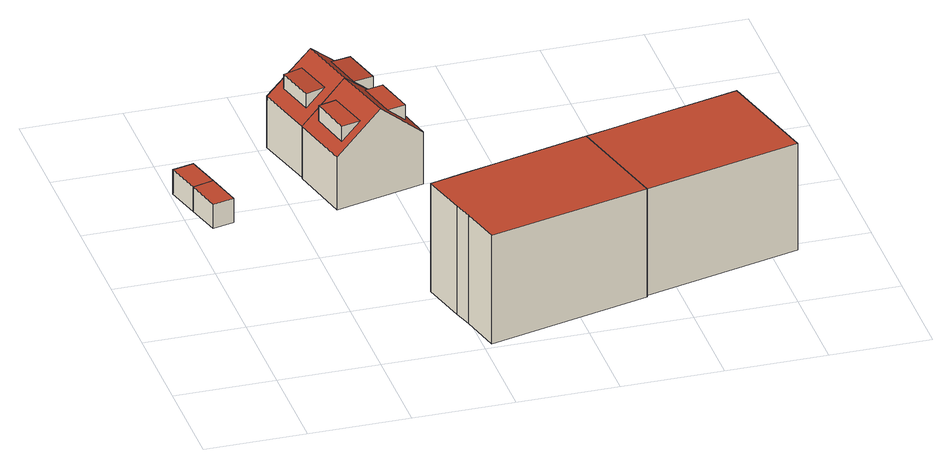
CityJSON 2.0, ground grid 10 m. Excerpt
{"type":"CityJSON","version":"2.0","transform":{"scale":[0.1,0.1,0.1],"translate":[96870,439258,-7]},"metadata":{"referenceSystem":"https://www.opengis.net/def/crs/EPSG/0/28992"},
"CityObjects":{
"building1":{"type":"Building","attributes":{"measuredHeight":2.69,"yearOfConstruction":1963},"address":[{"CountryName":"Nederland","LocalityName":"Rotterdam"}],"geometry":[{"type":"Solid","lod":"2","boundaries":[[[[0,1,2,3]],[[4,5,6,7]],[[3,2,5,4]],[[0,3,4,7]],[[7,6,1,0]],[[6,5,2,1]]]],"semantics":{"surfaces":[{"type":"GroundSurface"},{"type":"RoofSurface"},{"type":"WallSurface"}],"values":[[0,1,2,2,2,2]]}}]},
"building2":{"type":"Building","attributes":{"measuredHeight":2.68,"yearOfConstruction":1963},"address":[{"CountryName":"Nederland","LocalityName":"Rotterdam"}],"geometry":[{"type":"Solid","lod":"2","boundaries":[[[[3,2,8,9]],[[10,11,5,4]],[[9,8,11,10]],[[3,9,10,4]],[[4,5,2,3]],[[5,11,8,2]]]],"semantics":{"surfaces":[{"type":"GroundSurface"},{"type":"RoofSurface"},{"type":"WallSurface"}],"values":[[0,1,2,2,2,2]]}}]},
"building3":{"type":"Building","attributes":{"measuredHeight":9.42,"yearOfConstruction":1963},"address":[{"CountryName":"Nederland","LocalityName":"Rotterdam","ThoroughfareNumber":"11","ThoroughfareName":"Vredeman de Vriesstraat","PostalCode":"3067ZJ"}],"children":["building3-1","building3-2"],"geometry":[{"type":"Solid","lod":"2","boundaries":[[[[12,13,14,15]],[[16,17,18,19],[20,21,22,23]],[[24,16,19,25],[26,27,28,29]],[[24,15,14,17,16]],[[12,15,24,25]],[[25,19,18,13,12]],[[18,17,14,13]],[[23,30,31,20]],[[31,30,22,21]],[[20,31,21]],[[23,22,30]],[[32,28,27,33]],[[26,29,32,33]],[[32,29,28]],[[33,27,26]]]],"semantics":{"surfaces":[{"type":"GroundSurface"},{"type":"RoofSurface"},{"type":"WallSurface"}],"values":[[0,1,1,2,2,2,2,1,2,2,2,1,2,2,2]]}}]},
"building3-1":{"type":"BuildingInstallation","parents":["building3"],"geometry":[{"type":"MultiSurface","lod":"2","boundaries":[[[23,30,31,20]],[[23,22,30]],[[20,31,21]],[[31,30,22,21]]],"semantics":{"surfaces":[{"type":"RoofSurface"},{"type":"WallSurface"}],"values":[0,1,1,1]}}]},
"building3-2":{"type":"BuildingInstallation","parents":["building3"],"geometry":[{"type":"MultiSurface","lod":"2","boundaries":[[[32,28,27,33]],[[33,27,26]],[[32,29,28]],[[26,29,32,33]]],"semantics":{"surfaces":[{"type":"RoofSurface"},{"type":"WallSurface"}],"values":[0,1,1,1]}}]},
"building4":{"type":"Building","attributes":{"measuredHeight":9.31,"yearOfConstruction":1963},"address":[{"CountryName":"Nederland","LocalityName":"Rotterdam","ThoroughfareNumber":"9","ThoroughfareName":"Vredeman de Vriesstraat","PostalCode":"3067ZJ"}],"children":["building4-1","building4-2"],"geometry":[{"type":"Solid","lod":"2","boundaries":[[[[34,35,36,37]],[[38,39,17,16],[40,41,42,43]],[[44,38,16,24],[45,46,47,48]],[[44,37,36,39,38]],[[34,37,44,24]],[[24,16,17,35,34]],[[17,39,36,35]],[[43,49,50,40]],[[50,49,42,41]],[[40,50,41]],[[43,42,49]],[[51,47,46,52]],[[45,48,51,52]],[[51,48,47]],[[52,46,45]]]],"semantics":{"surfaces":[{"type":"GroundSurface"},{"type":"RoofSurface"},{"type":"WallSurface"}],"values":[[0,1,1,2,2,2,2,1,2,2,2,1,2,2,2]]}}]},
"building4-1":{"type":"BuildingInstallation","parents":["building4"],"geometry":[{"type":"MultiSurface","lod":"2","boundaries":[[[43,42,49]],[[43,49,50,40]],[[40,50,41]],[[50,49,42,41]]],"semantics":{"surfaces":[{"type":"WallSurface"},{"type":"RoofSurface"}],"values":[0,1,0,0]}}]},
"building4-2":{"type":"BuildingInstallation","parents":["building4"],"geometry":[{"type":"MultiSurface","lod":"2","boundaries":[[[51,48,47]],[[45,48,51,52]],[[51,47,46,52]],[[52,46,45]]],"semantics":{"surfaces":[{"type":"WallSurface"},{"type":"RoofSurface"}],"values":[0,0,1,0]}}]},
"building5":{"type":"Building","attributes":{"measuredHeight":11.62,"yearOfConstruction":1964},"address":[{"CountryName":"Nederland","LocalityName":"Rotterdam","ThoroughfareNumber":"46-48","ThoroughfareName":"Vredeman de Vriesstraat","PostalCode":"3067ZK"}],"geometry":[{"type":"Solid","lod":"2","boundaries":[[[[53,54,55,56,57,58,59,60]],[[61,62,63,64,65,66,67,68]],[[53,60,61,68]],[[68,67,54,53]],[[67,66,55,54]],[[66,65,56,55]],[[65,64,57,56]],[[58,57,64,63]],[[59,58,63,62]],[[60,59,62,61]]]],"semantics":{"surfaces":[{"type":"GroundSurface"},{"type":"RoofSurface"},{"type":"WallSurface"}],"values":[[0,1,2,2,2,2,2,2,2,2]]}}]},
"building6":{"type":"Building","attributes":{"measuredHeight":11.39,"yearOfConstruction":1964},"address":[{"CountryName":"Nederland","LocalityName":"Rotterdam","ThoroughfareNumber":"32-26","ThoroughfareName":"Vredeman de Vriesstraat","PostalCode":"3067ZK"}],"geometry":[{"type":"Solid","lod":"2","boundaries":[[[[69,70,71,72,73,74]],[[75,76,61,68,77,78]],[[70,69,78,77]],[[77,68,71,70]],[[68,61,72,71]],[[73,72,61,76]],[[74,73,76,75]],[[69,74,75,78]]]],"semantics":{"surfaces":[{"type":"GroundSurface"},{"type":"RoofSurface"},{"type":"WallSurface"}],"values":[[0,1,2,2,2,2,2,2]]}}]}
},
"vertices":[
[41,280,9],[20,275,9],[11,310,9],[32,316,9],[32,316,35],[11,310,35],[20,275,35],[41,280,35],
[2,345,9],[23,350,9],[23,350,35],[2,345,35],
[228,297,9],[139,275,9],[124,338,9],[213,361,9],[168,349,103],[124,338,65],[139,275,65],[184,286,103],[166,292,90],[147,287,74],[137,329,74],[155,334,90],[213,361,65],[228,297,65],[214,308,74],[196,304,90],[186,344,90],[204,348,74],[137,329,90],[147,287,90],[204,348,90],[214,308,90],
[213,361,10],[124,338,10],[108,399,10],[198,420,10],[153,409,103],[108,399,65],[151,357,91],[132,352,75],[122,392,75],[141,397,91],[198,420,65],[200,365,74],[180,360,91],[170,400,91],[190,405,74],[122,392,90],[132,352,90],[190,405,90],[200,365,90],
[369,47,7],[208,7,7],[198,48,7],[193,67,7],[181,113,7],[212,121,7],[247,130,7],[342,154,7],[342,154,123],[247,130,123],[212,121,123],[181,113,123],[193,67,123],[198,48,123],[208,7,123],[369,47,123],
[498,193,9],[525,86,9],[369,47,9],[342,154,9],[370,161,9],[404,170,9],[404,170,123],[370,161,123],[525,86,123],[498,193,123]
]}
